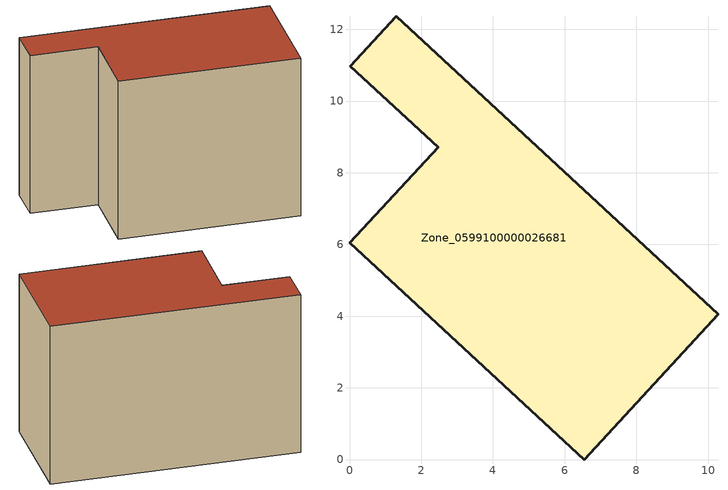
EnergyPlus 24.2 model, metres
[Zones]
Zone_0599100000026681
 floor ground (C_G): 10.28,4.05 6.54,0 0,6.05 2.47,8.71 0.02,10.97 1.3,12.36 z0
 wall outside (C_F): 6.54,0 10.28,4.05 1.3,12.36 0.02,10.97 2.47,8.71 0,6.05 6.54,0 z0:8.39
 roof outside (C_R): 0,6.05 6.54,0 10.28,4.05 1.3,12.36 0.02,10.97 2.47,8.71 z8.39
[BUILDING]
Pand.0599100000026681: North Axis=0; Terrain=City; Loads Convergence Tolerance Value=0.04; Temperature Convergence Tolerance Value=0.4; Solar Distribution=FullExterior; Maximum Number of Warmup Days=25; Minimum Number of Warmup Days=1
[Site:Location]
Rotterdam.The.Hague.AP_ZH_NLD Design_Conditions: Latitude=51.96; Longitude=4.45; Time Zone=1; Elevation=-4.5
[SITE:GROUNDTEMPERATURE:BUILDINGSURFACE]
18, 18, 18, 18, 18, 18, 18, 18, 18, 18, 18, 18
[MATERIAL] Thermal Absorptance=0.9; Solar Absorptance=0.7; Visible Absorptance=0.7
Name | Roughness | Thickness | Conductivity | Density | Specific Heat
G.TC.1975-1991 | MediumSmooth | 0.15 | 0.288461 | 540 | 1210
F.TC.1975-1991 | Rough | 0.3 | 0.230769 | 1920 | 840
R.TC.1975-1991 | MediumRough | 0.2 | 0.153846 | 1500 | 1000
[CONSTRUCTION]
C_G: G.TC.1975-1991
C_F: F.TC.1975-1991
C_R: R.TC.1975-1991
[ZONE]
Zone_0599100000026681: Type=1; Multiplier=1; Ceiling Height=Autocalculate; Volume=Autocalculate; Floor Area=autocalculate; Part of Total Floor Area=Yes
[ZONEINFILTRATION:DESIGNFLOWRATE]
Infil_Zone_0599100000026681: Zone or ZoneList or Space or SpaceList=Zone_0599100000026681; Schedule=AlwaysOn; Design Flow Rate Calculation Method=Flow/Area; Flow Rate per Floor Area=0.003; Constant Term Coefficient=1; Temperature Term Coefficient=0; Velocity Term Coefficient=0; Velocity Squared Term Coefficient=0
[HVACTEMPLATE:ZONE:IDEALLOADSAIRSYSTEM]
Zone_0599100000026681: Maximum Heating Supply Air Temperature=50; Minimum Cooling Supply Air Temperature=13; Maximum Heating Supply Air Humidity Ratio=0.0156; Minimum Cooling Supply Air Humidity Ratio=0.0077; Heating Limit=NoLimit; Cooling Limit=NoLimit; Dehumidification Control Type=ConstantSensibleHeatRatio; Cooling Sensible Heat Ratio=0.7; Dehumidification Setpoint=60; Humidification Control Type=None; Humidification Setpoint=30; Outdoor Air Method=None; Outdoor Air Flow Rate per Person=0.00944; Outdoor Air Flow Rate per Zone Floor Area=0; Outdoor Air Flow Rate per Zone=0; Demand Controlled Ventilation Type=None; Outdoor Air Economizer Type=NoEconomizer; Heat Recovery Type=None; Sensible Heat Recovery Effectiveness=0.7; Latent Heat Recovery Effectiveness=0.65
[ZONECONTROL:THERMOSTAT]
ThermostatControl_Zone_0599100000026681: Zone or ZoneList=Zone_0599100000026681; Control Type Schedule=DualSetpointControlType; Control 1=Thermostat_Zone_0599100000026681; Temperature Difference Between Cutout And Setpoint=0
[THERMOSTATSETPOINT:DUALSETPOINT]
Thermostat_Zone_0599100000026681: Heating Setpoint Temperature Schedule=HeatingSetpoint_Zone_0599100000026681; Cooling Setpoint Temperature Schedule=CoolingSetpoint_Zone_0599100000026681
[SCHEDULE:COMPACT]
HeatingSetpoint_Zone_0599100000026681: Through: 12/31, For: AllDays, Until: 24:00, 21
CoolingSetpoint_Zone_0599100000026681: Through: 12/31, For: AllDays, Until: 24:00, 24
DualSetpointControlType: Through: 12/31, For: AllDays, Until: 24:00, 4
AlwaysOn: Through: 12/31, For: AllDays, Until: 24:00, 1
